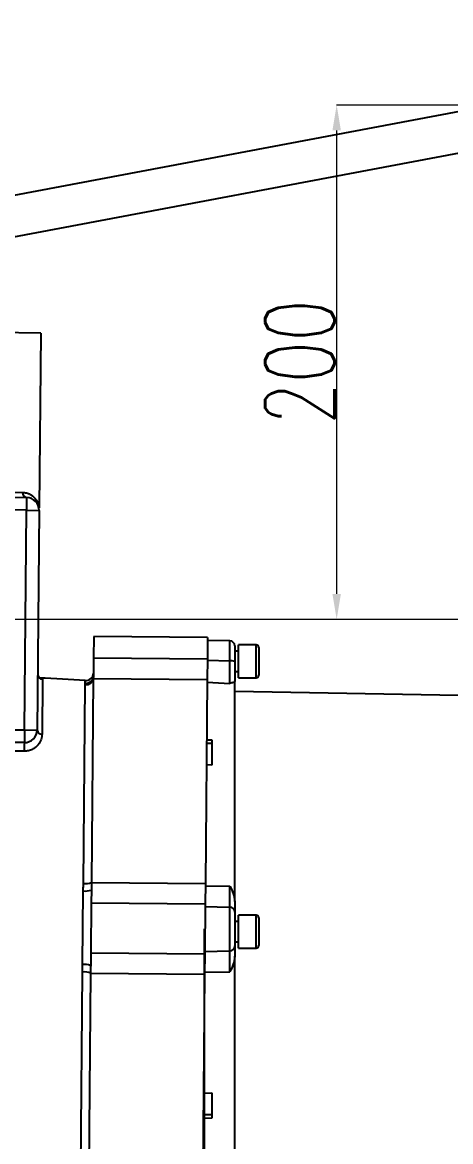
# Model space of a CAD drawing. Header units: millimetres. Extents: x 1486 to 4728, y 464 to 2757.
# Drawn here: x 3078.2 to 3247.3, y 871.5 to 1313.2 of the extents above; entities that cross this region are included whole.
import ezdxf

# ---------------------------------------------------------------- set-up
doc = ezdxf.new("R2010")
doc.units = ezdxf.units.MM
doc.layers.add('AM_5', color=3, linetype='Continuous', lineweight=25)
doc.styles.add('SLDTEXTSTYLE1', font='txt.shx', dxfattribs={"width": 0.7, "bigfont": 'gbcbig.shx'})
doc.dimstyles.new('SLDDIMSTYLE12$0', dxfattribs={"dimtxt": 12, "dimasz": 10, "dimexe": 0, "dimexo": 0.0625, "dimgap": 0.875, "dimtad": 1, "dimdec": 1, "dimlfac": 1.8, "dimrnd": 1e-09, "dimzin": 12, "dimdsep": 46, "dimtxsty": 'SLDTEXTSTYLE1', "dimcen": 0.09, "dimdle": 8.16, "dimclrd": 3, "dimclre": 3, "dimadec": 0, "dimazin": 3, "dimtfac": 1, "dimtdec": 1, "dimtofl": 0, "dimtmove": 0, "dimatfit": 3, "dimfxl": 0, "dimfrac": 2, "dimtolj": 1, "dimlwd": 5, "dimlwe": 5, "dimarcsym": 0})

# ---------------------------------------------------------------- blocks, each defined once
blk = doc.blocks.new('*D61')
at = {"layer": 'AM_5', "color": 3, "lineweight": 5, "transparency": 16777216}
blk.add_line((2911.41, 1077.73), (2911.41, 1516.77), dxfattribs=at)
at = {"layer": 'AM_5', "color": 3, "linetype": 'Continuous', "lineweight": 5, "transparency": 16777216}
for p, q in [((2921.41, 1516.77), (3311.71, 1516.77)), ((3321.71, 1042), (3321.71, 1516.77))]:
    blk.add_line(p, q, dxfattribs=at)
at = {"layer": 'AM_5', "color": 3, "transparency": 16777216}
for points in [[(2921.41, 1518.44), (2921.41, 1515.11), (2911.41, 1516.77)], [(3311.71, 1518.44), (3311.71, 1515.11), (3321.71, 1516.77)]]:
    blk.add_solid(points, dxfattribs=at)
at = {"layer": 'Defpoints', "color": 0, "transparency": 16777216}
for p in [(3321.71, 1516.77), (2911.41, 1077.67), (3321.71, 1041.93)]:
    blk.add_point(p, dxfattribs=at)
at = {"layer": 'AM_5', "color": 0, "transparency": 16777216, "insert": (3116.56, 1531.36), "char_height": 12, "attachment_point": 5, "style": 'SLDTEXTSTYLE1'}
blk.add_mtext('\\A1;{\\H2.28571x;410}', dxfattribs=at)
blk = doc.blocks.new('*D57')
at = {"layer": 'AM_5', "color": 3, "lineweight": 5, "transparency": 16777216}
blk.add_line((3225.59, 1509.17), (3298.38, 1509.17), dxfattribs=at)
at = {"layer": 'AM_5', "color": 3, "linetype": 'Continuous', "lineweight": 5, "transparency": 16777216}
for p, q in [((3298.38, 1499.17), (3298.38, 1087.67)), ((2911.47, 1077.67), (3298.38, 1077.67))]:
    blk.add_line(p, q, dxfattribs=at)
at = {"layer": 'AM_5', "color": 3, "transparency": 16777216}
for points in [[(3296.71, 1499.17), (3300.04, 1499.17), (3298.38, 1509.17)], [(3296.71, 1087.67), (3300.04, 1087.67), (3298.38, 1077.67)]]:
    blk.add_solid(points, dxfattribs=at)
at = {"layer": 'Defpoints', "color": 0, "transparency": 16777216}
for p in [(3225.53, 1509.17), (2911.41, 1077.67), (3298.38, 1077.67)]:
    blk.add_point(p, dxfattribs=at)
at = {"layer": 'AM_5', "color": 0, "transparency": 16777216, "insert": (3283.79, 1320.81), "char_height": 12, "attachment_point": 5, "rotation": 90, "style": 'SLDTEXTSTYLE1'}
blk.add_mtext('\\A1;{\\H2.28571x;430}', dxfattribs=at)
blk = doc.blocks.new('*D58')
at = {"layer": 'AM_5', "color": 3, "lineweight": 5, "transparency": 16777216}
blk.add_line((3264.67, 1280.61), (3202.32, 1280.61), dxfattribs=at)
at = {"layer": 'AM_5', "color": 3, "linetype": 'Continuous', "lineweight": 5, "transparency": 16777216}
for p, q in [((3202.32, 1270.61), (3202.32, 1087.67)), ((2911.47, 1077.67), (3202.32, 1077.67))]:
    blk.add_line(p, q, dxfattribs=at)
at = {"layer": 'AM_5', "color": 3, "transparency": 16777216}
for points in [[(3200.65, 1270.61), (3203.99, 1270.61), (3202.32, 1280.61)], [(3200.65, 1087.67), (3203.99, 1087.67), (3202.32, 1077.67)]]:
    blk.add_solid(points, dxfattribs=at)
at = {"layer": 'Defpoints', "color": 0, "transparency": 16777216}
for p in [(3264.74, 1280.61), (2911.41, 1077.67), (3202.32, 1077.67)]:
    blk.add_point(p, dxfattribs=at)
at = {"layer": 'AM_5', "color": 0, "transparency": 16777216, "insert": (3187.73, 1179.14), "char_height": 12, "attachment_point": 5, "rotation": 90, "style": 'SLDTEXTSTYLE1'}
blk.add_mtext('\\A1;{\\H2.28571x;200}', dxfattribs=at)

msp = doc.modelspace()

# ---------------------------------------------------------------- linework, layer by layer
at = {"color": 7, "linetype": 'Continuous', "lineweight": 25}
for p, q in [((3265.204, 1280.763), (3059.558, 1242.069)), ((3062.517, 1226.345), (3268.162, 1265.038)), ((3085.459, 1190.633), (3041.461, 1191.04)), ((3085.459, 1190.633), (3084.82, 1121.609)), ((3044.105, 1128.013), (3078.259, 1127.697)), ((3042.587, 1126.027), (3079.858, 1125.682)), ((3079.858, 1125.682), (3079.811, 1120.683)), ((3079.811, 1120.683), (3044.833, 1121.006)), ((3079.009, 1033.967), (3079.811, 1120.683)), ((3079.811, 1120.683), (3084.811, 1120.636)), ((3084.811, 1120.636), (3084.009, 1033.921)), ((3106.351, 1070.842), (3106.274, 1062.47)), ((3151.349, 1070.426), (3106.351, 1070.842)), ((3151.349, 1070.426), (3151.272, 1062.053)), ((3160.094, 1069.125), (3151.339, 1069.278)), ((3160.094, 1061.231), (3160.094, 1069.125)), ((3163.54, 1065.04), (3162.06, 1065.04)), ((3170.54, 1067.54), (3163.54, 1067.54)), ((3163.54, 1054.54), (3163.54, 1067.54)), ((3170.54, 1054.54), (3170.54, 1067.54)), ((3171.54, 1066.54), (3171.54, 1055.54)), ((3106.274, 1062.47), (3106.207, 1055.285)), ((3106.274, 1062.47), (3151.272, 1062.053)), ((3151.272, 1062.053), (3151.196, 1053.826)), ((3151.266, 1061.451), (3160.094, 1061.231)), ((3162.06, 1057.04), (3163.54, 1057.04)), ((3086.146, 1053.989), (3085.946, 1032.352)), ((3102.289, 973.382), (3103.015, 1051.857)), ((3102.971, 1052.355), (3102.981, 1053.441)), ((3106.198, 1054.243), (3105.453, 973.793)), ((3106.198, 1054.243), (3151.196, 1053.826)), ((3151.196, 1053.826), (3150.451, 973.376)), ((3151.186, 1052.772), (3160.164, 1052.313)), ((3163.54, 1054.54), (3170.54, 1054.54)), ((3291.586, 1046.89), (3162.06, 1049.15)), ((3044.819, 1034.284), (3079.009, 1033.967)), ((3079.009, 1033.967), (3078.963, 1028.968)), ((3079.009, 1033.967), (3084.009, 1033.921)), ((3078.963, 1028.968), (3044.648, 1029.285)), ((3150.976, 1030.125), (3153.06, 1030.048)), ((3153.06, 1028.624), (3150.962, 1028.624)), ((3153.06, 1020.053), (3150.884, 1020.134)), ((3105.453, 973.793), (3150.451, 973.376)), ((3150.451, 973.376), (3150.376, 965.3)), ((3150.442, 972.434), (3160.164, 972.319)), ((3101.944, 941.38), (3102.213, 970.413)), ((3105.377, 970.75), (3105.426, 970.829)), ((3105.426, 970.829), (3105.378, 965.716)), ((3105.378, 965.716), (3105.196, 946.018)), ((3105.378, 965.716), (3150.376, 965.3)), ((3150.06, 964.236), (3160.094, 964.087)), ((3150.376, 965.3), (3150.194, 945.601)), ((3160.094, 946.733), (3160.094, 964.087)), ((3170.54, 960.836), (3163.54, 960.836)), ((3163.54, 947.836), (3163.54, 960.836)), ((3170.54, 947.836), (3170.54, 960.836)), ((3171.54, 959.836), (3171.54, 948.836)), ((3163.54, 958.336), (3162.06, 958.336)), ((3162.06, 950.336), (3163.54, 950.336)), ((3105.196, 946.018), (3105.149, 940.905)), ((3105.196, 946.018), (3150.194, 945.601)), ((3150.06, 946.584), (3160.094, 946.733)), ((3150.194, 945.601), (3150.119, 937.525)), ((3163.54, 947.836), (3170.54, 947.836)), ((3105.102, 940.985), (3105.149, 940.905)), ((3101.239, 859.935), (3101.965, 938.411)), ((3105.121, 937.941), (3104.377, 857.491)), ((3105.121, 937.941), (3150.119, 937.525)), ((3150.119, 937.525), (3149.375, 857.075)), ((3150.06, 938.382), (3160.164, 938.501)), ((3150.06, 916.359), (3149.924, 916.388)), ((3149.896, 913.4), (3150.06, 913.366)), ((3150.06, 890.656), (3153.06, 890.767)), ((3150.06, 882.196), (3153.06, 882.196)), ((3150.06, 880.661), (3150.06, 882.196)), ((3153.06, 880.772), (3150.06, 880.661))]:
    msp.add_line(p, q, dxfattribs=at)
for centre, radius, start, end in [((3080.089, 1127.507), 1.839, 174.06389, 262.77702), ((3079.811, 1120.683), 5, 359.46975, 89.46975), ((3160.06, 1067.126), 2, 0, 89), ((3170.54, 1066.54), 1, 0, 90), ((3160.575, 1055.902), 5.35, 73.8962, 95.15834), ((3086.209, 1055.984), 1.996, 179.58251, 268.20441), ((3103.218, 1056.432), 3, 265.48139, 359.46975), ((3073.748, 683.526), 371.068, 85.48139, 88.26805), ((3103.222, 1055.331), 2.986, 265.19411, 359.11726), ((3103.267, 1054.837), 2.991, 265.17255, 348.53459), ((3170.54, 1055.54), 1, 270, 0), ((3079.009, 1033.967), 5, 269.46975, 359.46975), ((3085.8, 1034.153), 1.807, 187.36353, 274.61362), ((3201.163, 1025.743), 122.243, 178.48867, 180.0874), ((3103.014, 980.191), 6.848, 263.92272, 290.86986), ((3103.026, 977.808), 7.439, 263.72539, 288.42263), ((3160.064, 962.091), 1.995, 0.12484, 89.13021), ((3170.54, 959.836), 1, 0, 90), ((3160.064, 948.729), 1.995, 270.86979, 359.87516), ((3170.54, 948.836), 1, 270, 0), ((3102.62, 933.972), 7.439, 70.517, 95.21406), ((3102.564, 931.589), 6.848, 68.06964, 95.01678)]:
    msp.add_arc(centre, radius, start, end, dxfattribs=at)
for points, knots in [([(3078.259, 1127.697), (3078.79, 1127.652), (3079.869, 1127.561), (3081.264, 1126.976), (3082.29, 1126.273), (3083.006, 1125.581), (3083.483, 1125.005), (3083.84, 1124.464), (3084.1, 1123.988), (3084.283, 1123.598), (3084.483, 1123.092), (3084.68, 1122.481), (3084.777, 1121.878), (3084.82, 1121.609)], [0, 0, 0, 0, 0.1628704, 0.3314217, 0.4993427, 0.5864084, 0.6692955, 0.7482557, 0.7935025, 0.8354185, 0.8741145, 0.9437361, 1, 1, 1, 1]), ([(3162.06, 1067.126), (3162.06, 1067.043), (3162.06, 1066.87), (3162.06, 1065.487), (3162.06, 1063.458), (3162.06, 1061.829), (3162.06, 1061.042)], [0, 0, 0, 0, 0.2412869, 0.5, 0.7587131, 1, 1, 1, 1]), ([(3160.164, 1052.313), (3160.164, 1052.588), (3160.163, 1052.958), (3160.157, 1053.913), (3160.153, 1054.592), (3160.148, 1055.407), (3160.138, 1056.425), (3160.125, 1057.737), (3160.111, 1059.366), (3160.1, 1060.59), (3160.094, 1061.231)], [0, 0, 0, 0, 0.2442906, 0.329037, 0.4144904, 0.500125, 0.5979935, 0.7157718, 0.8510735, 1, 1, 1, 1]), ([(3162.06, 1061.042), (3162.06, 1060.283), (3162.06, 1058.768), (3162.06, 1056.639), (3162.06, 1054.682), (3162.06, 1053.618), (3162.06, 1053.084)], [0, 0, 0, 0, 0.2507669, 0.5000113, 0.749245, 1, 1, 1, 1]), ([(3085.304, 1054.24), (3085.459, 1054.222), (3086.046, 1054.156), (3086.104, 1054.06), (3086.146, 1053.989)], [0, 0, 0, 0, 0.2647653, 1, 1, 1, 1]), ([(3103.015, 1051.857), (3103.007, 1051.956), (3102.994, 1052.133), (3102.978, 1052.287), (3102.971, 1052.355)], [0, 0, 0, 0, 0.55999703, 1, 1, 1, 1]), ([(3106.207, 1055.285), (3106.206, 1055.167), (3106.203, 1054.871), (3106.2, 1054.498), (3106.198, 1054.328), (3106.198, 1054.243)], [0, 0, 0, 0, 0.2461834, 0.6204204, 1, 1, 1, 1]), ([(3162.06, 1053.084), (3161.914, 1052.964), (3161.621, 1052.722), (3160.651, 1052.45), (3160.164, 1052.313)], [0, 0, 0, 0, 0.4975573, 1, 1, 1, 1]), ([(3085.946, 1032.352), (3085.874, 1031.623), (3085.729, 1030.166), (3084.713, 1028.354), (3083.427, 1027.069), (3082.174, 1026.258), (3080.644, 1025.665), (3079.494, 1025.593), (3078.92, 1025.557)], [0, 0, 0, 0, 0.2498042, 0.4989794, 0.6243932, 0.7496271, 0.8750278, 1, 1, 1, 1]), ([(3078.92, 1025.557), (3075.229, 1025.591), (3067.854, 1025.659), (3056.827, 1025.757), (3049.521, 1025.818), (3045.879, 1025.849)], [0, 0, 0, 0, 0.3344331, 0.6681512, 1, 1, 1, 1]), ([(3102.213, 970.413), (3102.229, 970.968), (3102.258, 971.96), (3102.279, 972.947), (3102.289, 973.382)], [0, 0, 0, 0, 0.5599962, 1, 1, 1, 1]), ([(3105.453, 973.793), (3105.448, 973.286), (3105.441, 972.52), (3105.432, 971.541), (3105.428, 971.067), (3105.426, 970.829)], [0, 0, 0, 0, 0.4935547, 0.7459691, 1, 1, 1, 1]), ([(3160.094, 964.087), (3160.1, 964.183), (3160.111, 964.368), (3160.124, 964.969), (3160.134, 965.585), (3160.142, 966.127), (3160.153, 967.222), (3160.162, 969.18), (3160.163, 971.287), (3160.164, 972.319)], [0, 0, 0, 0, 0.1490594, 0.2844868, 0.3652537, 0.4374076, 0.5004523, 0.7554677, 1, 1, 1, 1]), ([(3160.164, 972.319), (3160.651, 971.347), (3161.621, 969.414), (3161.914, 967.268), (3162.06, 966.199)], [0, 0, 0, 0, 0.50244267, 1, 1, 1, 1]), ([(3162.06, 966.199), (3162.06, 965.647), (3162.06, 964.545), (3162.06, 963.326), (3162.06, 962.439), (3162.06, 962.21), (3162.06, 962.096)], [0, 0, 0, 0, 0.250755, 0.4999887, 0.7492331, 1, 1, 1, 1]), ([(3162.06, 962.096), (3162.06, 961.938), (3162.06, 961.611), (3162.06, 960.03), (3162.06, 957.861), (3162.06, 956.208), (3162.06, 955.41)], [0, 0, 0, 0, 0.2412869, 0.5, 0.7587131, 1, 1, 1, 1]), ([(3162.06, 955.41), (3162.06, 954.612), (3162.06, 952.959), (3162.06, 950.79), (3162.06, 949.209), (3162.06, 948.882), (3162.06, 948.724)], [0, 0, 0, 0, 0.2412869, 0.5, 0.7587131, 1, 1, 1, 1]), ([(3150.06, 938.382), (3150.06, 939.414), (3150.06, 941.476), (3150.06, 944.02), (3150.06, 945.902), (3150.06, 946.357), (3150.06, 946.584)], [0, 0, 0, 0, 0.2500466, 0.4994486, 0.7493959, 1, 1, 1, 1]), ([(3160.164, 938.501), (3160.164, 939.535), (3160.163, 940.928), (3160.157, 942.462), (3160.153, 943.343), (3160.148, 944.182), (3160.138, 945.008), (3160.125, 945.79), (3160.111, 946.452), (3160.1, 946.637), (3160.094, 946.733)], [0, 0, 0, 0, 0.2442906, 0.329037, 0.4144904, 0.500125, 0.5979935, 0.7157718, 0.8510735, 1, 1, 1, 1]), ([(3162.06, 948.724), (3162.06, 948.61), (3162.06, 948.381), (3162.06, 947.494), (3162.06, 946.275), (3162.06, 945.173), (3162.06, 944.621)], [0, 0, 0, 0, 0.2507669, 0.5000113, 0.749245, 1, 1, 1, 1]), ([(3101.965, 938.411), (3101.962, 938.964), (3101.956, 939.952), (3101.948, 940.944), (3101.944, 941.38)], [0, 0, 0, 0, 0.559997, 1, 1, 1, 1]), ([(3105.149, 940.905), (3105.147, 940.675), (3105.141, 940.094), (3105.132, 939.106), (3105.125, 938.331), (3105.121, 937.941)], [0, 0, 0, 0, 0.2461834, 0.6204204, 1, 1, 1, 1]), ([(3162.06, 944.621), (3161.914, 943.553), (3161.621, 941.406), (3160.651, 939.473), (3160.164, 938.501)], [0, 0, 0, 0, 0.4975573, 1, 1, 1, 1]), ([(3150.06, 882.196), (3150.06, 883.763), (3150.06, 886.328), (3150.06, 889.192), (3150.06, 890.306)], [0, 0, 0, 0, 0.6111951, 1, 1, 1, 1])]:
    msp.add_open_spline(points, degree=3, knots=knots, dxfattribs=at)
for points in [[(3162.06, 966.199), (3162.06, 969.851), (3162.06, 977.154), (3162.06, 987.798), (3162.06, 998.041), (3162.06, 1007.741), (3162.06, 1016.781), (3162.06, 1025.043), (3162.06, 1032.424), (3162.06, 1038.829), (3162.06, 1044.184), (3162.06, 1048.392), (3162.06, 1051.512), (3162.06, 1052.56), (3162.06, 1053.084)], [(3153.06, 1030.048), (3153.06, 1028.471), (3153.06, 1025.319), (3153.06, 1021.808), (3153.06, 1020.053)], [(3150.06, 946.584), (3150.06, 946.826), (3150.06, 947.311), (3150.06, 949.398), (3150.06, 952.184), (3150.06, 954.335), (3150.06, 955.41)], [(3162.06, 857.736), (3162.06, 858.26), (3162.06, 859.309), (3162.06, 862.428), (3162.06, 866.636), (3162.06, 871.991), (3162.06, 878.396), (3162.06, 885.777), (3162.06, 894.039), (3162.06, 903.079), (3162.06, 912.779), (3162.06, 923.022), (3162.06, 933.666), (3162.06, 940.969), (3162.06, 944.621)], [(3150.06, 890.656), (3150.06, 892.952), (3150.06, 897.546), (3150.06, 905.046), (3150.06, 912.917), (3150.06, 921.146), (3150.06, 929.641), (3150.06, 935.468), (3150.06, 938.382)], [(3153.06, 890.767), (3153.06, 889.012), (3153.06, 885.501), (3153.06, 882.349), (3153.06, 880.772)], [(3150.06, 857.99), (3150.06, 858.578), (3150.06, 859.754), (3150.06, 862.507), (3150.06, 865.954), (3150.06, 870.154), (3150.06, 874.999), (3150.06, 878.774), (3150.06, 880.661)]]:
    msp.add_open_spline(points, degree=3, dxfattribs=at)

# ---------------------------------------------------------------- dimensions: what is measured, and where the dimension line sits
at = {"layer": 'AM_5'}
dim = msp.add_linear_dim(base=(3321.709, 1516.773), p1=(2911.406, 1077.667), p2=(3321.709, 1041.934), text='{\\H2.28571x;410}', dimstyle='SLDDIMSTYLE12$0', override={"dimlfac": 1}, dxfattribs=at)
dim.commit()
dim.dimension.update_dxf_attribs({"geometry": '*D61', "text_midpoint": (3116.558, 1516.773), "dimtype": 160})
for base, p1, text, picture, middle in [((3298.375, 1077.667), (3225.531, 1509.167), '{\\H2.28571x;430}', '*D57', (3298.375, 1320.81)), ((3202.319, 1077.667), (3264.737, 1280.61), '{\\H2.28571x;200}', '*D58', (3202.319, 1179.138))]:
    dim = msp.add_linear_dim(base=base, p1=p1, p2=(2911.406, 1077.667), angle=90, text=text, dimstyle='SLDDIMSTYLE12$0', override={"dimlfac": 1}, dxfattribs=at)
    dim.commit()
    dim.dimension.update_dxf_attribs({"geometry": picture, "text_midpoint": middle, "dimtype": 160})

doc.saveas('drawing.dxf')
